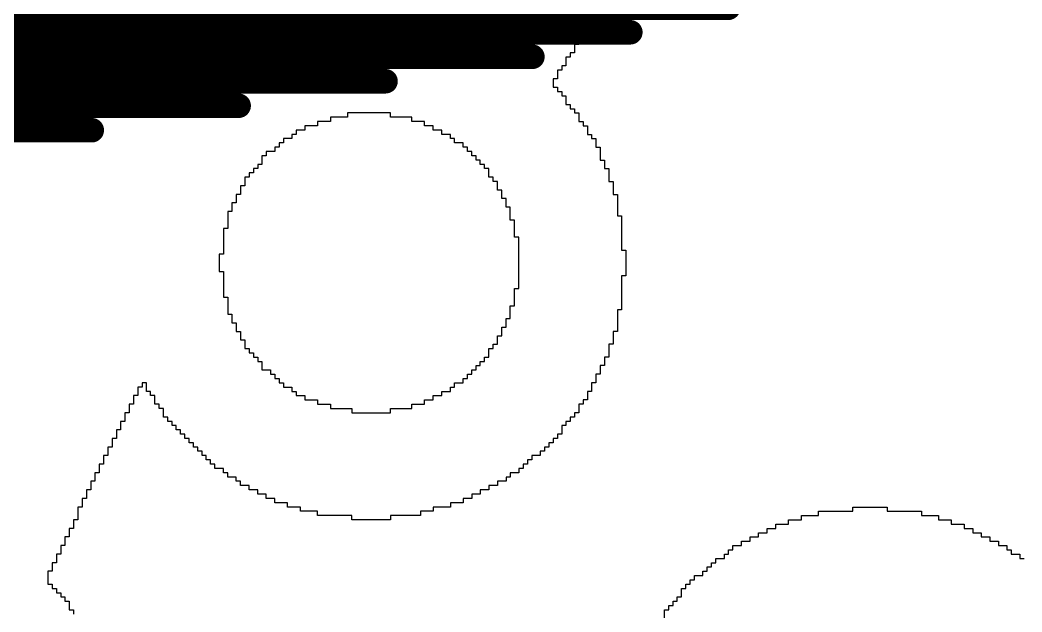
# Model space of a CAD drawing. Header units: millimetres. Extents: x -0.27 to 4.7, y -0.39 to 2.83.
# Drawn here: x 2.20907 to 2.25, y 1.24733 to 1.2715 of the extents above; entities that cross this region are included whole.
import ezdxf

# ---------------------------------------------------------------- set-up
doc = ezdxf.new("R2010")
doc.units = ezdxf.units.MM
doc.header["$MEASUREMENT"] = 0
doc.layers.add('BottomOverlay', color=54, linetype='Continuous')
doc.layers.add('TopOverlay', color=2, linetype='Continuous')

msp = doc.modelspace()

# ---------------------------------------------------------------- linework, layer by layer
at = {"layer": 'BottomOverlay', "const_width": 0.001}
for points in [[(2.121, 1.272), (2.238, 1.272)], [(2.125, 1.271), (2.234, 1.271)], [(2.13, 1.27), (2.23, 1.27)], [(2.135, 1.269), (2.224, 1.269)], [(2.141, 1.268), (2.218, 1.268)], [(2.147, 1.267), (2.212, 1.267)]]:
    msp.add_lwpolyline(points, dxfattribs=at)
at = {"layer": 'BottomOverlay', "const_width": 0.0005}
for points in [[(2.23775, 1.272, 1), (2.23825, 1.272, 1)], [(2.23375, 1.271, 1), (2.23425, 1.271, 1)], [(2.22975, 1.27, 1), (2.23025, 1.27, 1)], [(2.22375, 1.269, 1), (2.22425, 1.269, 1)], [(2.21775, 1.268, 1), (2.21825, 1.268, 1)], [(2.21175, 1.267, 1), (2.21225, 1.267, 1)]]:
    msp.add_lwpolyline(points, format="xyb", close=True, dxfattribs=at)
at = {"layer": 'TopOverlay'}
for p, q in [((2.232419, 1.271554), (2.232419, 1.271205)), ((2.232244, 1.27103), (2.232069, 1.27103)), ((2.232069, 1.27103), (2.232069, 1.27068)), ((2.232419, 1.271205), (2.232244, 1.271205)), ((2.232244, 1.271205), (2.232244, 1.27103)), ((2.231894, 1.270505), (2.231719, 1.270505)), ((2.231719, 1.270505), (2.231719, 1.270155)), ((2.232069, 1.27068), (2.231894, 1.27068)), ((2.231894, 1.27068), (2.231894, 1.270505)), ((2.231719, 1.270155), (2.231544, 1.270155)), ((2.231544, 1.270155), (2.231544, 1.26998)), ((2.231369, 1.26963), (2.231194, 1.26963)), ((2.231194, 1.26963), (2.231194, 1.269456)), ((2.231544, 1.26998), (2.231369, 1.26998)), ((2.231369, 1.26998), (2.231369, 1.26963)), ((2.231194, 1.269456), (2.231019, 1.269456)), ((2.231019, 1.269456), (2.231019, 1.269106)), ((2.231019, 1.269106), (2.230844, 1.269106)), ((2.230844, 1.269106), (2.230844, 1.268756)), ((2.230844, 1.268756), (2.231019, 1.268756)), ((2.231019, 1.268756), (2.231019, 1.268581)), ((2.231019, 1.268581), (2.231194, 1.268581)), ((2.231194, 1.268581), (2.231194, 1.268406)), ((2.231194, 1.268406), (2.231369, 1.268406)), ((2.231369, 1.268406), (2.231369, 1.268056)), ((2.231369, 1.268056), (2.231544, 1.268056)), ((2.231544, 1.268056), (2.231544, 1.267881)), ((2.222449, 1.267532), (2.221749, 1.267532)), ((2.221749, 1.267532), (2.221749, 1.267357)), ((2.224198, 1.267707), (2.222449, 1.267707)), ((2.222449, 1.267707), (2.222449, 1.267532)), ((2.224198, 1.267532), (2.224198, 1.267707)), ((2.225073, 1.267532), (2.224198, 1.267532)), ((2.225073, 1.267357), (2.225073, 1.267532)), ((2.231544, 1.267881), (2.231719, 1.267881)), ((2.231719, 1.267881), (2.231719, 1.267707)), ((2.231719, 1.267707), (2.231894, 1.267707)), ((2.231894, 1.267707), (2.231894, 1.267357)), ((2.221225, 1.267182), (2.2207, 1.267182)), ((2.2207, 1.267182), (2.2207, 1.267007)), ((2.221749, 1.267357), (2.221225, 1.267357)), ((2.221225, 1.267357), (2.221225, 1.267182)), ((2.225597, 1.267357), (2.225073, 1.267357)), ((2.225597, 1.267182), (2.225597, 1.267357)), ((2.225947, 1.267182), (2.225597, 1.267182)), ((2.225947, 1.267007), (2.225947, 1.267182)), ((2.231894, 1.267357), (2.232069, 1.267357)), ((2.232069, 1.267357), (2.232069, 1.267182)), ((2.232069, 1.267182), (2.232244, 1.267182)), ((2.232244, 1.267182), (2.232244, 1.266832)), ((2.22035, 1.266832), (2.220175, 1.266832)), ((2.220175, 1.266832), (2.220175, 1.266657)), ((2.2207, 1.267007), (2.22035, 1.267007)), ((2.22035, 1.267007), (2.22035, 1.266832)), ((2.226297, 1.267007), (2.225947, 1.267007)), ((2.226297, 1.266832), (2.226297, 1.267007)), ((2.226647, 1.266832), (2.226297, 1.266832)), ((2.226647, 1.266657), (2.226647, 1.266832)), ((2.232244, 1.266832), (2.232419, 1.266832)), ((2.232419, 1.266832), (2.232419, 1.266657)), ((2.219651, 1.266307), (2.219476, 1.266307)), ((2.219476, 1.266307), (2.219476, 1.266132)), ((2.219825, 1.266482), (2.219651, 1.266482)), ((2.219651, 1.266482), (2.219651, 1.266307)), ((2.220175, 1.266657), (2.219825, 1.266657)), ((2.219825, 1.266657), (2.219825, 1.266482)), ((2.226822, 1.266657), (2.226647, 1.266657)), ((2.226822, 1.266482), (2.226822, 1.266657)), ((2.227171, 1.266482), (2.226822, 1.266482)), ((2.227171, 1.266307), (2.227171, 1.266482)), ((2.227346, 1.266307), (2.227171, 1.266307)), ((2.227346, 1.266132), (2.227346, 1.266307)), ((2.232419, 1.266657), (2.232593, 1.266657)), ((2.232593, 1.266657), (2.232593, 1.266307)), ((2.232593, 1.266307), (2.232768, 1.266307)), ((2.232768, 1.266307), (2.232768, 1.265783)), ((2.219126, 1.265957), (2.218951, 1.265957)), ((2.218951, 1.265957), (2.218951, 1.265608)), ((2.219476, 1.266132), (2.219126, 1.266132)), ((2.219126, 1.266132), (2.219126, 1.265957)), ((2.227521, 1.266132), (2.227346, 1.266132)), ((2.227521, 1.265957), (2.227521, 1.266132)), ((2.227696, 1.265957), (2.227521, 1.265957)), ((2.227696, 1.265783), (2.227696, 1.265957)), ((2.218951, 1.265608), (2.218776, 1.265608)), ((2.218776, 1.265608), (2.218776, 1.265433)), ((2.227871, 1.265783), (2.227696, 1.265783)), ((2.227871, 1.265608), (2.227871, 1.265783)), ((2.228046, 1.265608), (2.227871, 1.265608)), ((2.228046, 1.265433), (2.228046, 1.265608)), ((2.232768, 1.265783), (2.232943, 1.265783)), ((2.232943, 1.265783), (2.232943, 1.265433)), ((2.218426, 1.265083), (2.218251, 1.265083)), ((2.218251, 1.265083), (2.218251, 1.264733)), ((2.218601, 1.265258), (2.218426, 1.265258)), ((2.218426, 1.265258), (2.218426, 1.265083)), ((2.218776, 1.265433), (2.218601, 1.265433)), ((2.218601, 1.265433), (2.218601, 1.265258)), ((2.228221, 1.265433), (2.228046, 1.265433)), ((2.228221, 1.265083), (2.228221, 1.265433)), ((2.228396, 1.265083), (2.228221, 1.265083)), ((2.228396, 1.264908), (2.228396, 1.265083)), ((2.232943, 1.265433), (2.233118, 1.265433)), ((2.233118, 1.265433), (2.233118, 1.264908)), ((2.218251, 1.264733), (2.218076, 1.264733)), ((2.218076, 1.264733), (2.218076, 1.264383)), ((2.228571, 1.264908), (2.228396, 1.264908)), ((2.228571, 1.264558), (2.228571, 1.264908)), ((2.233118, 1.264908), (2.233293, 1.264908)), ((2.233293, 1.264908), (2.233293, 1.264383)), ((2.218076, 1.264383), (2.217901, 1.264383)), ((2.217901, 1.264383), (2.217901, 1.264034)), ((2.228746, 1.264558), (2.228571, 1.264558)), ((2.228746, 1.264208), (2.228746, 1.264558)), ((2.233293, 1.264383), (2.233468, 1.264383)), ((2.233468, 1.264383), (2.233468, 1.263509)), ((2.217901, 1.264034), (2.217727, 1.264034)), ((2.217727, 1.264034), (2.217727, 1.263684)), ((2.22892, 1.264208), (2.228746, 1.264208)), ((2.22892, 1.263859), (2.22892, 1.264208)), ((2.229095, 1.263859), (2.22892, 1.263859)), ((2.229095, 1.263334), (2.229095, 1.263859)), ((2.217727, 1.263684), (2.217552, 1.263684)), ((2.217552, 1.263684), (2.217552, 1.262984)), ((2.233468, 1.263509), (2.233643, 1.263509)), ((2.233643, 1.263509), (2.233643, 1.26211)), ((2.22927, 1.263334), (2.229095, 1.263334)), ((2.22927, 1.262634), (2.22927, 1.263334)), ((2.217552, 1.262984), (2.217377, 1.262984)), ((2.217377, 1.262984), (2.217377, 1.261935)), ((2.229445, 1.262634), (2.22927, 1.262634)), ((2.229445, 1.260535), (2.229445, 1.262634)), ((2.217377, 1.261935), (2.217202, 1.261935)), ((2.217202, 1.261935), (2.217202, 1.261235)), ((2.233643, 1.26211), (2.233818, 1.26211)), ((2.233818, 1.26211), (2.233818, 1.26106)), ((2.217202, 1.261235), (2.217377, 1.261235)), ((2.217377, 1.261235), (2.217377, 1.260186)), ((2.233818, 1.26106), (2.233643, 1.26106)), ((2.233643, 1.26106), (2.233643, 1.259661)), ((2.217377, 1.260186), (2.217552, 1.260186)), ((2.217552, 1.260186), (2.217552, 1.259486)), ((2.22927, 1.259836), (2.22927, 1.260535)), ((2.22927, 1.260535), (2.229445, 1.260535)), ((2.229095, 1.259311), (2.229095, 1.259836)), ((2.229095, 1.259836), (2.22927, 1.259836)), ((2.217552, 1.259486), (2.217727, 1.259486)), ((2.217727, 1.259486), (2.217727, 1.259136)), ((2.233643, 1.259661), (2.233468, 1.259661)), ((2.233468, 1.259661), (2.233468, 1.258786)), ((2.217727, 1.259136), (2.217901, 1.259136)), ((2.217901, 1.259136), (2.217901, 1.258786)), ((2.228746, 1.258611), (2.228746, 1.258961)), ((2.228746, 1.258961), (2.22892, 1.258961)), ((2.22892, 1.258961), (2.22892, 1.259311)), ((2.22892, 1.259311), (2.229095, 1.259311)), ((2.217901, 1.258786), (2.218076, 1.258786)), ((2.218076, 1.258786), (2.218076, 1.258437)), ((2.228571, 1.258262), (2.228571, 1.258611)), ((2.228571, 1.258611), (2.228746, 1.258611)), ((2.233468, 1.258786), (2.233293, 1.258786)), ((2.233293, 1.258786), (2.233293, 1.258262)), ((2.218076, 1.258437), (2.218251, 1.258437)), ((2.218251, 1.258437), (2.218251, 1.258087)), ((2.228396, 1.258087), (2.228396, 1.258262)), ((2.228396, 1.258262), (2.228571, 1.258262)), ((2.233293, 1.258262), (2.233118, 1.258262)), ((2.233118, 1.258262), (2.233118, 1.257737)), ((2.218251, 1.258087), (2.218426, 1.258087)), ((2.218426, 1.258087), (2.218426, 1.257912)), ((2.218426, 1.257912), (2.218601, 1.257912)), ((2.218601, 1.257912), (2.218601, 1.257737)), ((2.218601, 1.257737), (2.218776, 1.257737)), ((2.218776, 1.257737), (2.218776, 1.257562)), ((2.228046, 1.257562), (2.228046, 1.257737)), ((2.228046, 1.257737), (2.228221, 1.257737)), ((2.228221, 1.257737), (2.228221, 1.258087)), ((2.228221, 1.258087), (2.228396, 1.258087)), ((2.233118, 1.257737), (2.232943, 1.257737)), ((2.232943, 1.257737), (2.232943, 1.257387)), ((2.218776, 1.257562), (2.218951, 1.257562)), ((2.218951, 1.257562), (2.218951, 1.257212)), ((2.227696, 1.257212), (2.227696, 1.257387)), ((2.227696, 1.257387), (2.227871, 1.257387)), ((2.227871, 1.257387), (2.227871, 1.257562)), ((2.227871, 1.257562), (2.228046, 1.257562)), ((2.232943, 1.257387), (2.232768, 1.257387)), ((2.232768, 1.257387), (2.232768, 1.257037)), ((2.218951, 1.257212), (2.219301, 1.257212)), ((2.219301, 1.257212), (2.219301, 1.257037)), ((2.219301, 1.257037), (2.219476, 1.257037)), ((2.219476, 1.257037), (2.219476, 1.256862)), ((2.227346, 1.256862), (2.227346, 1.257037)), ((2.227346, 1.257037), (2.227521, 1.257037)), ((2.227521, 1.257037), (2.227521, 1.257212)), ((2.227521, 1.257212), (2.227696, 1.257212)), ((2.232768, 1.257037), (2.232593, 1.257037)), ((2.232593, 1.257037), (2.232593, 1.256687)), ((2.214054, 1.256513), (2.213879, 1.256513)), ((2.213879, 1.256513), (2.213879, 1.256163)), ((2.214228, 1.256687), (2.214054, 1.256687)), ((2.214054, 1.256687), (2.214054, 1.256513)), ((2.214228, 1.256338), (2.214228, 1.256687)), ((2.219476, 1.256862), (2.219651, 1.256862)), ((2.219651, 1.256862), (2.219651, 1.256687)), ((2.219651, 1.256687), (2.219825, 1.256687)), ((2.219825, 1.256687), (2.219825, 1.256513)), ((2.219825, 1.256513), (2.220175, 1.256513)), ((2.220175, 1.256513), (2.220175, 1.256338)), ((2.226647, 1.256338), (2.226647, 1.256513)), ((2.226647, 1.256513), (2.226822, 1.256513)), ((2.226822, 1.256513), (2.226822, 1.256687)), ((2.226822, 1.256687), (2.227171, 1.256687)), ((2.227171, 1.256687), (2.227171, 1.256862)), ((2.227171, 1.256862), (2.227346, 1.256862)), ((2.232593, 1.256687), (2.232419, 1.256687)), ((2.232419, 1.256687), (2.232419, 1.256338)), ((2.213879, 1.256163), (2.213704, 1.256163)), ((2.213704, 1.256163), (2.213704, 1.255813)), ((2.214403, 1.256338), (2.214228, 1.256338)), ((2.214403, 1.256163), (2.214403, 1.256338)), ((2.214578, 1.256163), (2.214403, 1.256163)), ((2.214578, 1.255813), (2.214578, 1.256163)), ((2.220175, 1.256338), (2.22035, 1.256338)), ((2.22035, 1.256338), (2.22035, 1.256163)), ((2.22035, 1.256163), (2.2207, 1.256163)), ((2.2207, 1.256163), (2.2207, 1.255988)), ((2.225947, 1.255988), (2.225947, 1.256163)), ((2.225947, 1.256163), (2.226297, 1.256163)), ((2.226297, 1.256163), (2.226297, 1.256338)), ((2.226297, 1.256338), (2.226647, 1.256338)), ((2.232419, 1.256338), (2.232244, 1.256338)), ((2.232244, 1.256338), (2.232244, 1.255988)), ((2.213704, 1.255813), (2.213529, 1.255813)), ((2.213529, 1.255813), (2.213529, 1.255463)), ((2.214753, 1.255813), (2.214578, 1.255813)), ((2.214753, 1.255638), (2.214753, 1.255813)), ((2.2207, 1.255988), (2.221225, 1.255988)), ((2.221225, 1.255988), (2.221225, 1.255813)), ((2.221225, 1.255813), (2.221749, 1.255813)), ((2.221749, 1.255813), (2.221749, 1.255638)), ((2.225073, 1.255638), (2.225073, 1.255813)), ((2.225073, 1.255813), (2.225597, 1.255813)), ((2.225597, 1.255813), (2.225597, 1.255988)), ((2.225597, 1.255988), (2.225947, 1.255988)), ((2.232069, 1.255813), (2.231894, 1.255813)), ((2.231894, 1.255813), (2.231894, 1.255463)), ((2.232244, 1.255988), (2.232069, 1.255988)), ((2.232069, 1.255988), (2.232069, 1.255813)), ((2.213529, 1.255463), (2.213354, 1.255463)), ((2.213354, 1.255463), (2.213354, 1.255113)), ((2.214928, 1.255638), (2.214753, 1.255638)), ((2.214928, 1.255288), (2.214928, 1.255638)), ((2.215103, 1.255288), (2.214928, 1.255288)), ((2.215103, 1.255113), (2.215103, 1.255288)), ((2.221749, 1.255638), (2.222624, 1.255638)), ((2.222624, 1.255638), (2.222624, 1.255463)), ((2.222624, 1.255463), (2.224198, 1.255463)), ((2.224198, 1.255463), (2.224198, 1.255638)), ((2.224198, 1.255638), (2.225073, 1.255638)), ((2.231719, 1.255288), (2.231544, 1.255288)), ((2.231544, 1.255288), (2.231544, 1.255113)), ((2.231894, 1.255463), (2.231719, 1.255463)), ((2.231719, 1.255463), (2.231719, 1.255288)), ((2.213354, 1.255113), (2.213179, 1.255113)), ((2.213179, 1.255113), (2.213179, 1.254764)), ((2.215278, 1.255113), (2.215103, 1.255113)), ((2.215278, 1.254938), (2.215278, 1.255113)), ((2.215453, 1.254938), (2.215278, 1.254938)), ((2.215453, 1.254764), (2.215453, 1.254938)), ((2.231369, 1.254938), (2.231194, 1.254938)), ((2.231194, 1.254938), (2.231194, 1.254589)), ((2.231544, 1.255113), (2.231369, 1.255113)), ((2.231369, 1.255113), (2.231369, 1.254938)), ((2.213179, 1.254764), (2.213004, 1.254764)), ((2.213004, 1.254764), (2.213004, 1.254414)), ((2.215628, 1.254764), (2.215453, 1.254764)), ((2.215628, 1.254589), (2.215628, 1.254764)), ((2.215803, 1.254589), (2.215628, 1.254589)), ((2.215803, 1.254414), (2.215803, 1.254589)), ((2.231194, 1.254589), (2.231019, 1.254589)), ((2.231019, 1.254589), (2.231019, 1.254414)), ((2.212829, 1.254064), (2.212654, 1.254064)), ((2.212654, 1.254064), (2.212654, 1.253714)), ((2.213004, 1.254414), (2.212829, 1.254414)), ((2.212829, 1.254414), (2.212829, 1.254064)), ((2.215978, 1.254414), (2.215803, 1.254414)), ((2.215978, 1.254239), (2.215978, 1.254414)), ((2.216152, 1.254239), (2.215978, 1.254239)), ((2.216152, 1.254064), (2.216152, 1.254239)), ((2.216327, 1.254064), (2.216152, 1.254064)), ((2.216327, 1.253889), (2.216327, 1.254064)), ((2.230669, 1.254064), (2.230494, 1.254064)), ((2.230494, 1.254064), (2.230494, 1.253889)), ((2.230844, 1.254239), (2.230669, 1.254239)), ((2.230669, 1.254239), (2.230669, 1.254064)), ((2.231019, 1.254414), (2.230844, 1.254414)), ((2.230844, 1.254414), (2.230844, 1.254239)), ((2.212654, 1.253714), (2.212479, 1.253714)), ((2.212479, 1.253714), (2.212479, 1.253364)), ((2.216502, 1.253889), (2.216327, 1.253889)), ((2.216502, 1.253714), (2.216502, 1.253889)), ((2.216677, 1.253714), (2.216502, 1.253714)), ((2.216677, 1.253539), (2.216677, 1.253714)), ((2.23032, 1.253714), (2.22997, 1.253714)), ((2.22997, 1.253714), (2.22997, 1.253539)), ((2.230494, 1.253889), (2.23032, 1.253889)), ((2.23032, 1.253889), (2.23032, 1.253714)), ((2.212479, 1.253364), (2.212305, 1.253364)), ((2.212305, 1.253364), (2.212305, 1.253014)), ((2.216852, 1.253539), (2.216677, 1.253539)), ((2.216852, 1.253364), (2.216852, 1.253539)), ((2.217027, 1.253364), (2.216852, 1.253364)), ((2.217027, 1.253189), (2.217027, 1.253364)), ((2.229795, 1.253364), (2.22962, 1.253364)), ((2.22962, 1.253364), (2.22962, 1.253189)), ((2.22997, 1.253539), (2.229795, 1.253539)), ((2.229795, 1.253539), (2.229795, 1.253364)), ((2.212305, 1.253014), (2.21213, 1.253014)), ((2.21213, 1.253014), (2.21213, 1.252665)), ((2.217377, 1.253189), (2.217027, 1.253189)), ((2.217377, 1.253014), (2.217377, 1.253189)), ((2.217552, 1.253014), (2.217377, 1.253014)), ((2.217552, 1.25284), (2.217552, 1.253014)), ((2.217901, 1.25284), (2.217552, 1.25284)), ((2.217901, 1.252665), (2.217901, 1.25284)), ((2.229095, 1.25284), (2.22892, 1.25284)), ((2.22892, 1.25284), (2.22892, 1.252665)), ((2.229445, 1.253014), (2.229095, 1.253014)), ((2.229095, 1.253014), (2.229095, 1.25284)), ((2.22962, 1.253189), (2.229445, 1.253189)), ((2.229445, 1.253189), (2.229445, 1.253014)), ((2.21213, 1.252665), (2.211955, 1.252665)), ((2.211955, 1.252665), (2.211955, 1.252315)), ((2.218076, 1.252665), (2.217901, 1.252665)), ((2.218076, 1.25249), (2.218076, 1.252665)), ((2.218426, 1.25249), (2.218076, 1.25249)), ((2.218426, 1.252315), (2.218426, 1.25249)), ((2.228571, 1.25249), (2.228221, 1.25249)), ((2.228221, 1.25249), (2.228221, 1.252315)), ((2.22892, 1.252665), (2.228571, 1.252665)), ((2.228571, 1.252665), (2.228571, 1.25249)), ((2.211955, 1.252315), (2.21178, 1.252315)), ((2.21178, 1.252315), (2.21178, 1.251965)), ((2.218776, 1.252315), (2.218426, 1.252315)), ((2.218776, 1.25214), (2.218776, 1.252315)), ((2.219126, 1.25214), (2.218776, 1.25214)), ((2.219126, 1.251965), (2.219126, 1.25214)), ((2.227871, 1.25214), (2.227521, 1.25214)), ((2.227521, 1.25214), (2.227521, 1.251965)), ((2.228221, 1.252315), (2.227871, 1.252315)), ((2.227871, 1.252315), (2.227871, 1.25214)), ((2.211605, 1.251615), (2.21143, 1.251615)), ((2.21143, 1.251615), (2.21143, 1.251091)), ((2.21178, 1.251965), (2.211605, 1.251965)), ((2.211605, 1.251965), (2.211605, 1.251615)), ((2.219476, 1.251965), (2.219126, 1.251965)), ((2.219476, 1.25179), (2.219476, 1.251965)), ((2.22, 1.25179), (2.219476, 1.25179)), ((2.22, 1.251615), (2.22, 1.25179)), ((2.220525, 1.251615), (2.22, 1.251615)), ((2.220525, 1.25144), (2.220525, 1.251615)), ((2.226647, 1.251615), (2.225947, 1.251615)), ((2.225947, 1.251615), (2.225947, 1.25144)), ((2.227171, 1.25179), (2.226647, 1.25179)), ((2.226647, 1.25179), (2.226647, 1.251615)), ((2.227521, 1.251965), (2.227171, 1.251965)), ((2.227171, 1.251965), (2.227171, 1.25179)), ((2.243088, 1.25144), (2.243088, 1.251615)), ((2.243088, 1.251615), (2.244487, 1.251615)), ((2.244487, 1.251615), (2.244487, 1.25144)), ((2.221225, 1.25144), (2.220525, 1.25144)), ((2.221225, 1.251265), (2.221225, 1.25144)), ((2.222624, 1.251265), (2.221225, 1.251265)), ((2.222624, 1.251091), (2.222624, 1.251265)), ((2.225422, 1.251265), (2.224198, 1.251265)), ((2.224198, 1.251265), (2.224198, 1.251091)), ((2.225947, 1.25144), (2.225422, 1.25144)), ((2.225422, 1.25144), (2.225422, 1.251265)), ((2.240989, 1.251091), (2.240989, 1.251265)), ((2.240989, 1.251265), (2.241688, 1.251265)), ((2.241688, 1.251265), (2.241688, 1.25144)), ((2.241688, 1.25144), (2.243088, 1.25144)), ((2.244487, 1.25144), (2.245886, 1.25144)), ((2.245886, 1.25144), (2.245886, 1.251265)), ((2.245886, 1.251265), (2.246586, 1.251265)), ((2.246586, 1.251265), (2.246586, 1.251091)), ((2.21143, 1.251091), (2.211255, 1.251091)), ((2.211255, 1.251091), (2.211255, 1.250741)), ((2.224198, 1.251091), (2.222624, 1.251091)), ((2.239939, 1.250741), (2.239939, 1.250916)), ((2.239939, 1.250916), (2.240464, 1.250916)), ((2.240464, 1.250916), (2.240464, 1.251091)), ((2.240464, 1.251091), (2.240989, 1.251091)), ((2.246586, 1.251091), (2.24711, 1.251091)), ((2.24711, 1.251091), (2.24711, 1.250916)), ((2.24711, 1.250916), (2.247635, 1.250916)), ((2.247635, 1.250916), (2.247635, 1.250741)), ((2.21108, 1.250391), (2.210905, 1.250391)), ((2.210905, 1.250391), (2.210905, 1.250041)), ((2.211255, 1.250741), (2.21108, 1.250741)), ((2.21108, 1.250741), (2.21108, 1.250391)), ((2.23889, 1.250216), (2.23889, 1.250391)), ((2.23889, 1.250391), (2.23924, 1.250391)), ((2.23924, 1.250391), (2.23924, 1.250566)), ((2.23924, 1.250566), (2.23959, 1.250566)), ((2.23959, 1.250566), (2.23959, 1.250741)), ((2.23959, 1.250741), (2.239939, 1.250741)), ((2.247635, 1.250741), (2.247985, 1.250741)), ((2.247985, 1.250741), (2.247985, 1.250566)), ((2.247985, 1.250566), (2.248335, 1.250566)), ((2.248335, 1.250566), (2.248335, 1.250391)), ((2.248335, 1.250391), (2.248685, 1.250391)), ((2.248685, 1.250391), (2.248685, 1.250216)), ((2.210905, 1.250041), (2.21073, 1.250041)), ((2.21073, 1.250041), (2.21073, 1.249691)), ((2.23819, 1.249866), (2.23819, 1.250041)), ((2.23819, 1.250041), (2.23854, 1.250041)), ((2.23854, 1.250041), (2.23854, 1.250216)), ((2.23854, 1.250216), (2.23889, 1.250216)), ((2.248685, 1.250216), (2.249034, 1.250216)), ((2.249034, 1.250216), (2.249034, 1.250041)), ((2.249034, 1.250041), (2.249384, 1.250041)), ((2.249384, 1.250041), (2.249384, 1.249866)), ((2.21073, 1.249691), (2.210555, 1.249691)), ((2.210555, 1.249691), (2.210555, 1.249342)), ((2.23784, 1.249516), (2.23784, 1.249691)), ((2.23784, 1.249691), (2.238015, 1.249691)), ((2.238015, 1.249691), (2.238015, 1.249866)), ((2.238015, 1.249866), (2.23819, 1.249866)), ((2.249384, 1.249866), (2.249559, 1.249866)), ((2.249559, 1.249866), (2.249559, 1.249691)), ((2.249559, 1.249691), (2.249909, 1.249691)), ((2.249909, 1.249691), (2.249909, 1.249516)), ((2.210555, 1.249342), (2.210381, 1.249342)), ((2.210381, 1.249342), (2.210381, 1.248992)), ((2.237141, 1.248992), (2.237141, 1.249167)), ((2.237141, 1.249167), (2.237316, 1.249167)), ((2.237316, 1.249167), (2.237316, 1.249342)), ((2.237316, 1.249342), (2.237491, 1.249342)), ((2.237491, 1.249342), (2.237491, 1.249516)), ((2.237491, 1.249516), (2.23784, 1.249516)), ((2.249909, 1.249516), (2.250084, 1.249516)), ((2.210381, 1.248992), (2.210206, 1.248992)), ((2.210206, 1.248992), (2.210206, 1.248467)), ((2.236616, 1.248642), (2.236616, 1.248817)), ((2.236616, 1.248817), (2.236966, 1.248817)), ((2.236966, 1.248817), (2.236966, 1.248992)), ((2.236966, 1.248992), (2.237141, 1.248992)), ((2.210206, 1.248467), (2.210381, 1.248467)), ((2.210381, 1.248467), (2.210381, 1.248292)), ((2.210381, 1.248292), (2.210555, 1.248292)), ((2.210555, 1.248292), (2.210555, 1.248117)), ((2.236092, 1.247942), (2.236092, 1.248292)), ((2.236092, 1.248292), (2.236266, 1.248292)), ((2.236266, 1.248292), (2.236266, 1.248467)), ((2.236266, 1.248467), (2.236441, 1.248467)), ((2.236441, 1.248467), (2.236441, 1.248642)), ((2.236441, 1.248642), (2.236616, 1.248642)), ((2.210555, 1.248117), (2.21073, 1.248117)), ((2.21073, 1.248117), (2.21073, 1.247942)), ((2.21073, 1.247942), (2.210905, 1.247942)), ((2.210905, 1.247942), (2.210905, 1.247767)), ((2.235917, 1.247767), (2.235917, 1.247942)), ((2.235917, 1.247942), (2.236092, 1.247942)), ((2.210905, 1.247767), (2.21108, 1.247767)), ((2.21108, 1.247767), (2.21108, 1.247418)), ((2.235567, 1.247418), (2.235567, 1.247593)), ((2.235567, 1.247593), (2.235742, 1.247593)), ((2.235742, 1.247593), (2.235742, 1.247767)), ((2.235742, 1.247767), (2.235917, 1.247767)), ((2.21108, 1.247418), (2.211255, 1.247418)), ((2.211255, 1.247418), (2.211255, 1.247243)), ((2.235392, 1.247068), (2.235392, 1.247418)), ((2.235392, 1.247418), (2.235567, 1.247418))]:
    msp.add_line(p, q, dxfattribs=at)

doc.saveas('drawing.dxf')
